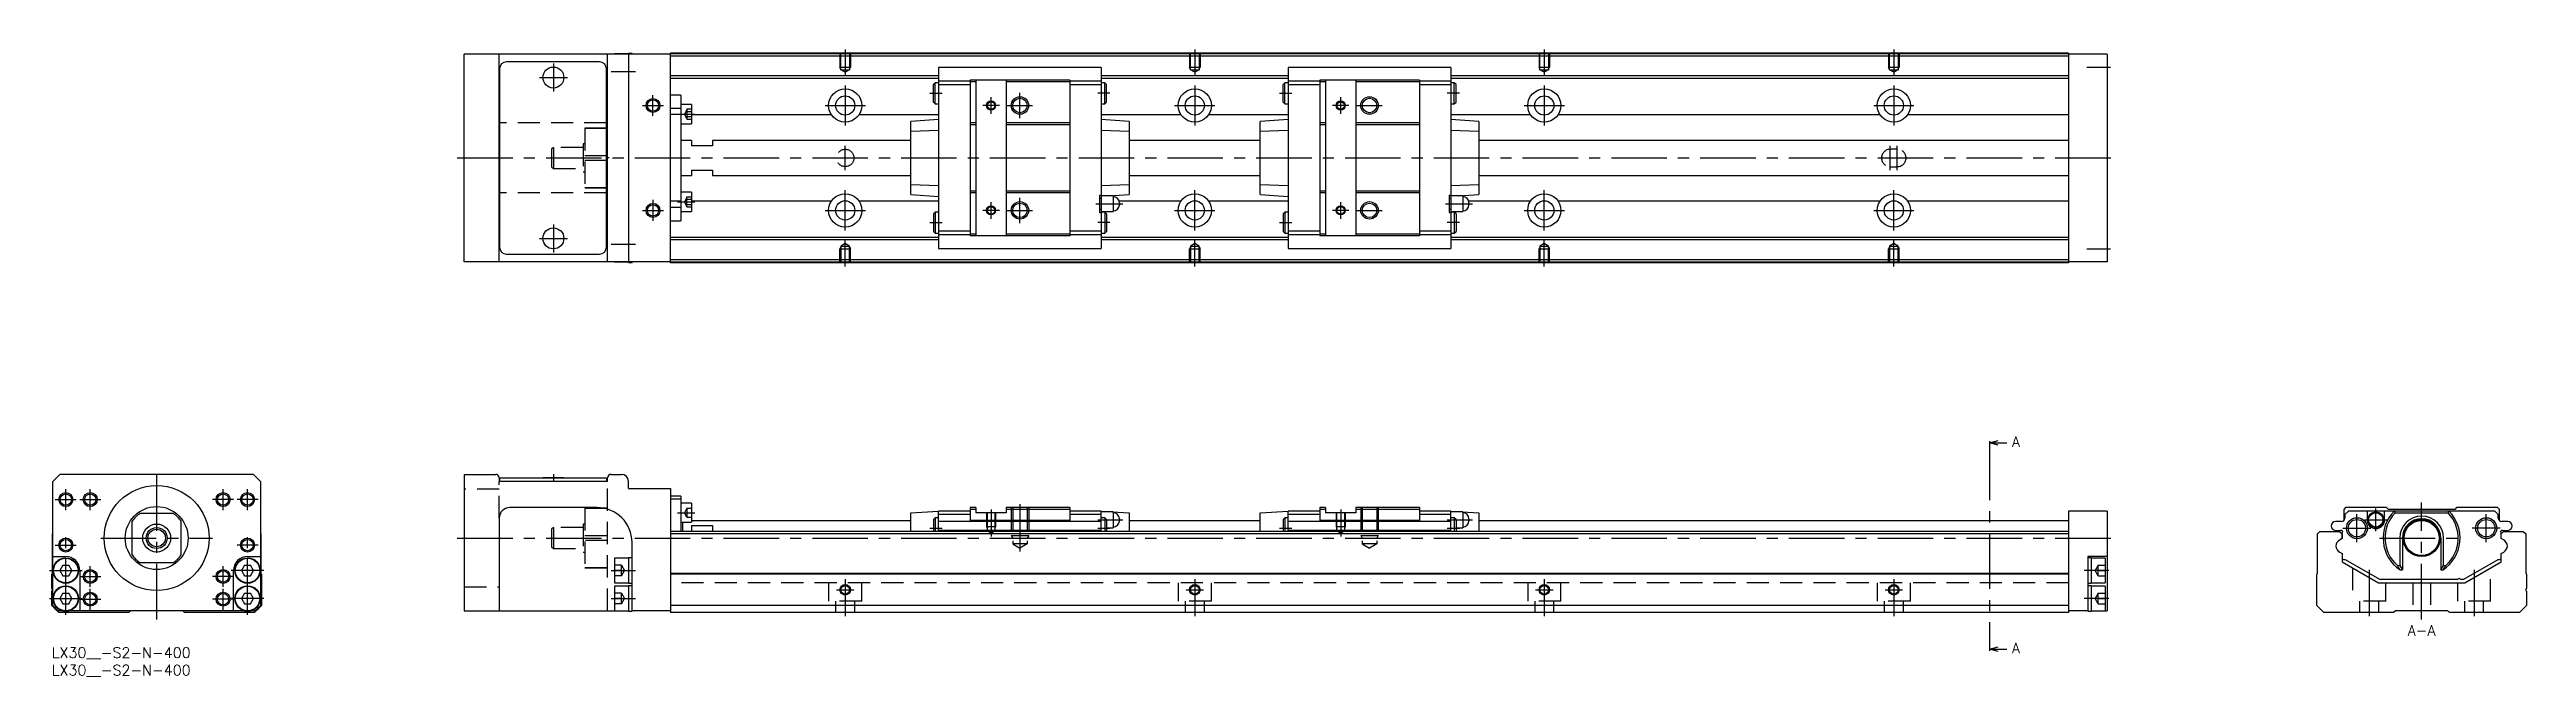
# Model space of a CAD drawing. Extents: x -1 to 708, y -8 to 171.
import ezdxf

# ---------------------------------------------------------------- set-up
doc = ezdxf.new("R2010")
doc.units = 0
doc.header["$LTSCALE"] = 0.5
doc.linetypes.add('CENTER', pattern=[50.8, 31.75, -6.35, 6.35, -6.35])
doc.linetypes.add('DASHED', pattern=[19.05, 12.7, -6.35])
for name, color, linetype in [('MSM_CENTER', 1, 'CENTER'), ('MSM_CONTINUOUS', 7, 'CONTINUOUS'), ('MSM_DASHED', 4, 'DASHED'), ('MSM_NARROW', 5, 'CONTINUOUS'), ('MSM_PART_NUMBER', 7, 'CONTINUOUS')]:
    doc.layers.add(name, color=color, linetype=linetype)
doc.styles.get("Standard").update_dxf_attribs({"font": 'txt.shx', "height": 3, "bigfont": 'bigfont.shx'})

msp = doc.modelspace()

# ---------------------------------------------------------------- linework, layer by layer
at = {"layer": 'MSM_CENTER'}
for p, q in [((227, 171), (227, 163.49)), ((327, 171), (327, 163.49)), ((427, 171), (427, 163.49)), ((527, 171), (527, 163.49)), ((139.5, 163), (147.5, 163)), ((143.5, 167), (143.5, 159)), ((160, 164.7), (167, 164.7)), ((582.25, 166), (589, 166)), ((172, 152), (172, 158)), ((227, 160.75), (227, 149.25)), ((251.23, 158.5), (254.73, 158.5)), ((268.73, 152.63), (268.73, 157.36)), ((276.98, 151.37), (276.98, 158.62)), ((302.73, 158.5), (299.23, 158.5)), ((327, 160.75), (327, 149.25)), ((351.25, 158.5), (354.75, 158.5)), ((368.75, 152.63), (368.75, 157.36)), ((402.75, 158.5), (399.25, 158.5)), ((427, 160.75), (427, 149.25)), ((527, 160.75), (527, 149.25)), ((169, 155), (175, 155)), ((179, 152.55), (184, 152.55)), ((221.25, 155), (232.75, 155)), ((271.1, 155), (266.37, 155)), ((273.36, 155), (280.61, 155)), ((321.25, 155), (332.75, 155)), ((371.11, 155), (366.39, 155)), ((373.38, 155), (380.62, 155)), ((421.25, 155), (432.75, 155)), ((521.25, 155), (532.75, 155)), ((227, 136.5), (227, 143.5)), ((526, 136.5), (526, 143.5)), ((528, 136.5), (528, 143.5)), ((116, 140), (590, 140)), ((172, 128), (172, 122)), ((227, 119.25), (227, 130.75)), ((276.98, 121.37), (276.98, 128.62)), ((327, 119.25), (327, 130.75)), ((427, 119.25), (427, 130.75)), ((527, 119.25), (527, 130.75)), ((143.5, 121), (143.5, 113)), ((169, 125), (175, 125)), ((179, 127.44), (184, 127.44)), ((221.25, 125), (232.75, 125)), ((251.23, 121.5), (254.73, 121.5)), ((271.1, 125), (266.37, 125)), ((268.73, 122.63), (268.73, 127.36)), ((273.36, 125), (280.61, 125)), ((298.73, 126.9), (306.43, 126.9)), ((302.73, 121.5), (299.23, 121.5)), ((321.25, 125), (332.75, 125)), ((351.25, 121.5), (354.75, 121.5)), ((371.11, 125), (366.39, 125)), ((368.75, 122.63), (368.75, 127.36)), ((373.38, 125), (380.62, 125)), ((398.75, 126.9), (406.45, 126.9)), ((402.75, 121.5), (399.25, 121.5)), ((421.25, 125), (432.75, 125)), ((521.25, 125), (532.75, 125)), ((139.5, 117), (147.5, 117)), ((160, 115.3), (167, 115.3)), ((227, 109), (227, 116.51)), ((327, 109), (327, 116.51)), ((427, 109), (427, 116.51)), ((527, 109), (527, 116.51)), ((582.25, 114), (589, 114)), ((554.38, 58), (554.38, 0)), ((30, 8), (30, 51.5)), ((4, 39.3), (4, 45.3)), ((11, 39.3), (11, 45.3)), ((49, 39.3), (49, 45.3)), ((56, 39.3), (56, 45.3)), ((143.5, 49.6), (143.5, 47.49)), ((1, 42.3), (7, 42.3)), ((8, 42.3), (14, 42.3)), ((52, 42.3), (46, 42.3)), ((59, 42.3), (53, 42.3)), ((179, 38.55), (184, 38.55)), ((268.73, 39.5), (268.73, 31.69)), ((276.98, 41), (276.98, 27.41)), ((299.23, 36.5), (306.43, 36.5)), ((368.75, 39.5), (368.75, 31.69)), ((399.25, 36.5), (406.45, 36.5)), ((659.5, 30.1), (659.5, 38.1)), ((661.65, 36.5), (668.15, 36.5)), ((664.9, 33.25), (664.9, 39.75)), ((678, 8), (678, 41.5)), ((696.5, 30.1), (696.5, 38.1)), ((1, 29.3), (7, 29.3)), ((4, 9.35), (4, 32.3)), ((14, 31.3), (46, 31.3)), ((59, 29.3), (53, 29.3)), ((56, 9.35), (56, 32.3)), ((116, 31.3), (590, 31.3)), ((251.23, 34.1), (254.73, 34.1)), ((299.23, 34.1), (302.73, 34.1)), ((351.25, 34.1), (354.75, 34.1)), ((399.25, 34.1), (402.75, 34.1)), ((655.5, 34.1), (663.5, 34.1)), ((666, 31.3), (690, 31.3)), ((700.5, 34.1), (692.5, 34.1)), ((-0.65, 22), (8.65, 22)), ((11, 17.3), (11, 23.3)), ((49, 17.3), (49, 23.3)), ((60.65, 22), (51.35, 22)), ((160, 22), (167, 22)), ((588.5, 22), (581.5, 22)), ((663, 22.18), (663, 9)), ((693, 22.18), (693, 9)), ((8, 20.3), (14, 20.3)), ((11, 10.8), (11, 16.8)), ((52, 20.3), (46, 20.3)), ((49, 10.8), (49, 16.8)), ((224.5, 16.5), (229.5, 16.5)), ((227, 19.5), (227, 9)), ((324.5, 16.5), (329.5, 16.5)), ((327, 19.5), (327, 9)), ((424.5, 16.5), (429.5, 16.5)), ((427, 19.5), (427, 9)), ((524.5, 16.5), (529.5, 16.5)), ((527, 19.5), (527, 9)), ((-0.65, 14), (8.65, 14)), ((8, 13.8), (14, 13.8)), ((52, 13.8), (46, 13.8)), ((60.65, 14), (51.35, 14)), ((160, 14), (167, 14)), ((588.5, 14), (581.5, 14))]:
    msp.add_line(p, q, dxfattribs=at)
at = {"layer": 'MSM_CONTINUOUS'}
for p, q in [((118, 110.3), (118, 169.7)), ((177, 169.7), (118, 169.7)), ((128, 110.3), (128, 169.7)), ((128.1, 165.5), (128.1, 114.5)), ((156.7, 167.5), (130.1, 167.5)), ((158.7, 114.5), (158.7, 165.5)), ((159, 110.3), (159, 169.7)), ((161, 169.75), (161, 169.7)), ((165, 169.75), (161, 169.75)), ((166, 169.9), (165, 169.9)), ((165, 169.9), (165, 110.1)), ((166, 169.9), (166, 169.7)), ((577, 170), (177, 170)), ((177, 110), (177, 170)), ((577, 169.8), (177, 169.8)), ((577, 169.1), (177, 169.1)), ((253.73, 163.45), (177, 163.45)), ((300.23, 165.9), (253.73, 165.9)), ((253.73, 165.9), (253.73, 114.1)), ((300.23, 165.9), (300.23, 114.1)), ((353.73, 163.45), (300.23, 163.45)), ((400.25, 165.9), (353.75, 165.9)), ((353.75, 165.9), (353.75, 114.1)), ((577, 163.45), (400.23, 163.45)), ((400.25, 165.9), (400.25, 114.1)), ((577, 170), (577, 110)), ((588, 169.7), (577, 169.7)), ((588, 169.7), (588, 110.3)), ((128, 158.2), (128.1, 158.2)), ((158.7, 158.2), (159, 158.2)), ((253.73, 162.75), (177, 162.75)), ((180, 158), (177, 158)), ((180, 158), (180, 122)), ((252.73, 161.5), (252.23, 161)), ((252.23, 156), (252.23, 161)), ((252.23, 156), (252.73, 155.5)), ((252.73, 155.5), (252.73, 161.5)), ((253.73, 161.5), (252.73, 161.5)), ((262.73, 161.95), (253.73, 161.95)), ((262.73, 160.95), (253.73, 160.95)), ((262.73, 162.25), (262.73, 117.75)), ((291.23, 162.25), (262.73, 162.25)), ((264.38, 161.75), (262.73, 161.75)), ((264.38, 162.25), (264.38, 117.75)), ((273.08, 162.25), (273.08, 117.75)), ((291.23, 161.75), (273.08, 161.75)), ((291.23, 162.25), (291.23, 117.75)), ((300.23, 161.95), (291.23, 161.95)), ((300.23, 160.95), (291.23, 160.95)), ((353.73, 162.75), (300.23, 162.75)), ((301.23, 161.5), (300.23, 161.5)), ((301.73, 161), (301.23, 161.5)), ((301.23, 155.5), (301.23, 161.5)), ((301.23, 155.5), (301.73, 156)), ((301.73, 156), (301.73, 161)), ((352.75, 161.5), (352.25, 161)), ((352.25, 156), (352.25, 161)), ((352.25, 156), (352.75, 155.5)), ((352.75, 155.5), (352.75, 161.5)), ((353.75, 161.5), (352.75, 161.5)), ((362.75, 161.95), (353.75, 161.95)), ((362.75, 160.95), (353.75, 160.95)), ((362.75, 162.25), (362.75, 117.75)), ((391.25, 162.25), (362.75, 162.25)), ((364.4, 161.75), (362.75, 161.75)), ((364.4, 162.25), (364.4, 117.75)), ((373.1, 162.25), (373.1, 117.75)), ((391.25, 161.75), (373.1, 161.75)), ((391.25, 162.25), (391.25, 117.75)), ((400.25, 161.95), (391.25, 161.95)), ((400.25, 160.95), (391.25, 160.95)), ((577, 162.75), (400.23, 162.75)), ((401.25, 161.5), (400.25, 161.5)), ((401.75, 161), (401.25, 161.5)), ((401.25, 155.5), (401.25, 161.5)), ((401.25, 155.5), (401.75, 156)), ((401.75, 156), (401.75, 161)), ((128.1, 150), (128, 150)), ((159, 150), (158.7, 150)), ((180, 154.13), (177, 154.13)), ((180, 152.38), (177, 152.38)), ((183, 155.3), (180, 155.3)), ((180, 149.8), (183, 149.8)), ((183, 155.3), (183, 149.8)), ((223.05, 152.36), (183, 152.36)), ((253.73, 152.36), (230.95, 152.36)), ((253.73, 151), (245.73, 150.47)), ((245.73, 129.53), (245.73, 150.47)), ((252.73, 155.5), (253.73, 155.5)), ((264.38, 150), (262.73, 150)), ((264.38, 149.5), (262.73, 149.5)), ((291.23, 150), (273.08, 150)), ((291.23, 149.5), (273.08, 149.5)), ((300.23, 155.5), (301.23, 155.5)), ((323.05, 152.36), (300.23, 152.36)), ((308.23, 150.47), (300.23, 151)), ((308.23, 150.47), (308.23, 129.53)), ((353.73, 152.36), (330.95, 152.36)), ((353.75, 151), (345.75, 150.47)), ((345.75, 129.53), (345.75, 150.47)), ((352.75, 155.5), (353.75, 155.5)), ((364.4, 150), (362.75, 150)), ((364.4, 149.5), (362.75, 149.5)), ((391.25, 150), (373.1, 150)), ((391.25, 149.5), (373.1, 149.5)), ((423.05, 152.36), (400.23, 152.36)), ((400.25, 155.5), (401.25, 155.5)), ((408.25, 150.47), (400.25, 151)), ((408.25, 150.47), (408.25, 129.53)), ((523.05, 152.36), (430.95, 152.36)), ((577, 152.36), (530.95, 152.36)), ((159, 148.5), (158.7, 148.5)), ((159, 148.47), (158.7, 148.47)), ((183, 145), (180, 145)), ((183, 145), (183, 143.5)), ((189, 143.5), (183, 143.5)), ((189, 145), (189, 143.5)), ((245.75, 145), (189, 145)), ((253.73, 147.86), (245.73, 147.6)), ((308.23, 147.6), (300.23, 147.86)), ((345.75, 145), (308.25, 145)), ((353.75, 147.86), (345.75, 147.6)), ((408.25, 147.6), (400.25, 147.86)), ((577, 145), (408.25, 145)), ((158.7, 140.72), (159, 140.72)), ((159, 139.28), (158.7, 139.28)), ((180, 135), (183, 135)), ((183, 136.5), (189, 136.5)), ((183, 136.5), (183, 135)), ((189, 136.5), (189, 135)), ((189, 135), (245.75, 135)), ((308.25, 135), (345.75, 135)), ((408.25, 135), (577, 135)), ((128.1, 130), (128, 130)), ((159, 131.53), (158.7, 131.53)), ((159, 131.5), (158.7, 131.5)), ((159, 130), (158.7, 130)), ((180, 127.62), (177, 127.62)), ((183, 130.19), (180, 130.19)), ((183, 130.19), (183, 124.69)), ((223.05, 127.64), (183, 127.64)), ((253.73, 127.64), (230.95, 127.64)), ((245.73, 132.4), (253.73, 132.14)), ((245.73, 129.53), (253.73, 129)), ((264.38, 130.5), (262.73, 130.5)), ((264.38, 130), (262.73, 130)), ((291.23, 130.5), (273.08, 130.5)), ((291.23, 130), (273.08, 130)), ((299.73, 129.4), (299.73, 124.4)), ((299.73, 129.4), (300.23, 129.4)), ((300.23, 128.4), (299.73, 128.4)), ((300.23, 132.14), (308.23, 132.4)), ((303.68, 129.15), (300.23, 129.15)), ((302.49, 129.15), (308.23, 129.53)), ((303.68, 129.15), (303.68, 124.65)), ((323.05, 127.64), (305.38, 127.64)), ((353.73, 127.64), (330.95, 127.64)), ((345.75, 132.4), (353.75, 132.14)), ((345.75, 129.53), (353.75, 129)), ((364.4, 130.5), (362.75, 130.5)), ((364.4, 130), (362.75, 130)), ((391.25, 130.5), (373.1, 130.5)), ((391.25, 130), (373.1, 130)), ((399.75, 129.4), (399.75, 124.4)), ((399.75, 129.4), (400.25, 129.4)), ((400.25, 128.4), (399.75, 128.4)), ((400.25, 132.14), (408.25, 132.4)), ((403.7, 129.15), (400.25, 129.15)), ((402.51, 129.15), (408.25, 129.53)), ((403.7, 129.15), (403.7, 124.65)), ((423.05, 127.64), (405.38, 127.64)), ((523.05, 127.64), (430.95, 127.64)), ((577, 127.64), (530.95, 127.64)), ((128.1, 121.8), (128, 121.8)), ((159, 121.8), (158.7, 121.8)), ((180, 125.87), (177, 125.87)), ((177, 122), (180, 122)), ((180, 124.69), (183, 124.69)), ((252.73, 124.5), (252.23, 124)), ((252.23, 124), (252.23, 119)), ((253.73, 124.5), (252.73, 124.5)), ((252.73, 124.5), (252.73, 118.5)), ((299.73, 125.4), (300.23, 125.4)), ((299.73, 124.4), (300.23, 124.4)), ((300.23, 124.65), (303.68, 124.65)), ((301.23, 124.5), (300.23, 124.5)), ((301.23, 124.5), (301.23, 118.5)), ((301.73, 124), (301.23, 124.5)), ((301.73, 124), (301.73, 119)), ((305.43, 127.2), (305.43, 126.6)), ((352.75, 124.5), (352.25, 124)), ((352.25, 124), (352.25, 119)), ((353.75, 124.5), (352.75, 124.5)), ((352.75, 124.5), (352.75, 118.5)), ((399.75, 125.4), (400.25, 125.4)), ((399.75, 124.4), (400.25, 124.4)), ((400.25, 124.65), (403.7, 124.65)), ((401.25, 124.5), (400.25, 124.5)), ((401.25, 124.5), (401.25, 118.5)), ((401.75, 124), (401.25, 124.5)), ((401.75, 124), (401.75, 119)), ((405.45, 127.2), (405.45, 126.6)), ((253.73, 117.25), (177, 117.25)), ((253.73, 116.55), (177, 116.55)), ((252.23, 119), (252.73, 118.5)), ((252.73, 118.5), (253.73, 118.5)), ((262.73, 119.05), (253.73, 119.05)), ((262.73, 118.05), (253.73, 118.05)), ((253.73, 114.1), (300.23, 114.1)), ((264.38, 118.25), (262.73, 118.25)), ((291.23, 117.75), (262.73, 117.75)), ((291.23, 118.25), (273.08, 118.25)), ((300.23, 119.05), (291.23, 119.05)), ((300.23, 118.05), (291.23, 118.05)), ((300.23, 118.5), (301.23, 118.5)), ((353.73, 117.25), (300.23, 117.25)), ((353.73, 116.55), (300.23, 116.55)), ((301.23, 118.5), (301.73, 119)), ((352.25, 119), (352.75, 118.5)), ((352.75, 118.5), (353.75, 118.5)), ((362.75, 119.05), (353.75, 119.05)), ((362.75, 118.05), (353.75, 118.05)), ((353.75, 114.1), (400.25, 114.1)), ((364.4, 118.25), (362.75, 118.25)), ((391.25, 117.75), (362.75, 117.75)), ((391.25, 118.25), (373.1, 118.25)), ((400.25, 119.05), (391.25, 119.05)), ((400.25, 118.05), (391.25, 118.05)), ((577, 117.25), (400.23, 117.25)), ((577, 116.55), (400.23, 116.55)), ((400.25, 118.5), (401.25, 118.5)), ((401.25, 118.5), (401.75, 119)), ((177, 110.3), (118, 110.3)), ((130.1, 112.5), (156.7, 112.5)), ((161, 110.3), (161, 110.25)), ((161, 110.25), (165, 110.25)), ((165, 110.1), (166, 110.1)), ((166, 110.3), (166, 110.1)), ((577, 110.9), (177, 110.9)), ((577, 110.2), (177, 110.2)), ((577, 110), (177, 110)), ((588, 110.3), (577, 110.3)), ((554.38, 58.5), (556.88, 59.17)), ((554.38, 59), (554.38, 58)), ((556.88, 57.83), (554.38, 58.5)), ((554.38, 58.5), (559.38, 58.5)), ((2.3, 49.5), (0.3, 47.5)), ((0.3, 12), (0.3, 47.5)), ((57.7, 49.5), (2.3, 49.5)), ((59.7, 47.5), (57.7, 49.5)), ((59.7, 47.5), (59.7, 12)), ((118, 49.5), (118, 10.5)), ((118, 49.5), (127, 49.5)), ((128, 48.5), (128, 47.5)), ((159, 47.5), (128, 47.5)), ((128.1, 48.5), (128.1, 47.5)), ((128.1, 48.5), (158.7, 48.5)), ((140.5, 48.6), (146.5, 48.6)), ((140.5, 48.6), (140.5, 48.5)), ((146.5, 48.5), (146.5, 48.6)), ((158.7, 48.5), (158.7, 47.5)), ((159, 47.5), (159, 48.5)), ((160, 49.5), (163, 49.5)), ((165, 45.5), (165, 47.5)), ((165, 45.5), (177, 45.5)), ((177, 45.5), (177, 10)), ((180, 43.3), (177, 43.3)), ((180, 43.3), (180, 33.2)), ((23, 26.48), (23, 36.12)), ((34.82, 38.3), (25.18, 38.3)), ((37, 26.48), (37, 36.12)), ((128, 37), (128, 10.5)), ((156, 40), (131, 40)), ((180, 42.45), (177, 42.45)), ((183, 41.3), (180, 41.3)), ((180, 35.8), (183, 35.8)), ((180.5, 33.2), (180.5, 35.8)), ((183, 41.3), (183, 35.8)), ((183, 36.3), (245.75, 36.3)), ((245.73, 38.5), (253.73, 39)), ((245.73, 33.2), (245.73, 38.5)), ((252.73, 37.1), (252.23, 36.6)), ((252.23, 36.6), (252.23, 33.2)), ((253.73, 37.1), (252.73, 37.1)), ((252.73, 37.1), (252.73, 33.2)), ((262.73, 39), (253.73, 39)), ((253.73, 33.2), (253.73, 39)), ((262.73, 38), (253.73, 38)), ((300.23, 36), (253.73, 36)), ((262.73, 40), (262.73, 36.29)), ((264.38, 40), (262.73, 40)), ((264.38, 39.5), (262.73, 39.5)), ((291.23, 36.29), (262.73, 36.29)), ((264.38, 40), (264.38, 38.5)), ((273.08, 38.5), (264.38, 38.5)), ((273.08, 40), (273.08, 38.5)), ((291.23, 40), (273.08, 40)), ((291.23, 39.5), (273.08, 39.5)), ((291.23, 40), (291.23, 36.29)), ((300.23, 39), (291.23, 39)), ((300.23, 38), (291.23, 38)), ((300.23, 39), (308.23, 38.5)), ((300.23, 33.2), (300.23, 39)), ((303.68, 38.75), (300.23, 38.75)), ((301.23, 37.1), (300.23, 37.1)), ((301.73, 36.6), (301.23, 37.1)), ((301.23, 37.1), (301.23, 33.2)), ((301.73, 36.6), (301.73, 33.2)), ((303.68, 38.75), (303.68, 34.25)), ((305.43, 36.8), (305.43, 36.2)), ((308.23, 38.5), (308.23, 33.2)), ((308.25, 36.3), (345.75, 36.3)), ((345.75, 38.5), (353.75, 39)), ((345.75, 33.2), (345.75, 38.5)), ((352.75, 37.1), (352.25, 36.6)), ((352.25, 36.6), (352.25, 33.2)), ((353.75, 37.1), (352.75, 37.1)), ((352.75, 37.1), (352.75, 33.2)), ((362.75, 39), (353.75, 39)), ((353.75, 33.2), (353.75, 39)), ((362.75, 38), (353.75, 38)), ((400.25, 36), (353.75, 36)), ((362.75, 40), (362.75, 36.29)), ((364.4, 40), (362.75, 40)), ((364.4, 39.5), (362.75, 39.5)), ((391.25, 36.29), (362.75, 36.29)), ((364.4, 40), (364.4, 38.5)), ((373.1, 38.5), (364.4, 38.5)), ((373.1, 40), (373.1, 38.5)), ((391.25, 40), (373.1, 40)), ((391.25, 39.5), (373.1, 39.5)), ((391.25, 40), (391.25, 36.29)), ((400.25, 39), (391.25, 39)), ((400.25, 38), (391.25, 38)), ((400.25, 39), (408.25, 38.5)), ((400.25, 33.2), (400.25, 39)), ((403.7, 38.75), (400.25, 38.75)), ((401.25, 37.1), (400.25, 37.1)), ((401.75, 36.6), (401.25, 37.1)), ((401.25, 37.1), (401.25, 33.2)), ((401.75, 36.6), (401.75, 33.2)), ((403.7, 38.75), (403.7, 34.25)), ((405.45, 36.8), (405.45, 36.2)), ((408.25, 38.5), (408.25, 33.2)), ((408.25, 36.3), (577, 36.3)), ((577, 39), (577, 10)), ((588, 39), (577, 39)), ((588, 39), (588, 10.5)), ((655.05, 36), (653.35, 36)), ((656.25, 40), (655.75, 39.5)), ((655.75, 39.5), (655.75, 36.29)), ((657.05, 39), (656.05, 38)), ((656.05, 38), (656.05, 37)), ((668, 40), (656.25, 40)), ((698.95, 39), (657.05, 39)), ((662.4, 39), (662.4, 36.5)), ((667.4, 36.5), (667.4, 39)), ((668.5, 39.5), (668, 40)), ((687.5, 39.5), (668.5, 39.5)), ((670.14, 39), (670.4, 38.5)), ((670.4, 38.5), (685.6, 38.5)), ((685.6, 38.5), (685.86, 39)), ((688, 40), (687.5, 39.5)), ((699.75, 40), (688, 40)), ((699.95, 38), (698.95, 39)), ((700.25, 39.5), (699.75, 40)), ((699.95, 37), (699.95, 38)), ((700.25, 36.29), (700.25, 39.5)), ((702.65, 36), (700.95, 36)), ((0.2, 32.5), (0.3, 32.6)), ((0.2, 21.2), (0.2, 32.5)), ((59.7, 32.6), (59.8, 32.5)), ((59.8, 32.5), (59.8, 21.2)), ((166, 10.35), (166, 30)), ((577, 33.2), (177, 33.2)), ((577, 32.5), (177, 32.5)), ((183, 34.87), (189, 34.87)), ((183, 34.87), (183, 33.2)), ((189, 34.87), (189, 33.2)), ((300.23, 33.5), (253.73, 33.5)), ((301.73, 34.25), (303.68, 34.25)), ((400.25, 33.5), (353.75, 33.5)), ((401.75, 34.25), (403.7, 34.25)), ((648.2, 32.5), (648.9, 33.2)), ((648.2, 21.2), (648.2, 32.5)), ((648.9, 33.2), (654.55, 33.2)), ((653.35, 33.5), (654.75, 33.5)), ((655.25, 31.15), (654.5, 30.72)), ((654.55, 33.2), (655.25, 32.5)), ((655.2, 32.55), (655.2, 32.7)), ((655.2, 32.7), (655.2, 32.55)), ((655.25, 32.5), (655.2, 32.55)), ((655.25, 31.15), (655.25, 32.5)), ((655.25, 32.5), (655.25, 31.15)), ((671.74, 31.3), (671.74, 23.45)), ((672.5, 31.3), (672.5, 22.2)), ((683.5, 31.3), (683.5, 22.2)), ((684.26, 23.45), (684.26, 31.3)), ((700.75, 32.5), (701.45, 33.2)), ((700.75, 32.5), (700.8, 32.55)), ((700.75, 31.15), (700.75, 32.5)), ((700.75, 31.15), (700.75, 32.5)), ((701.4, 30.78), (700.75, 31.15)), ((701.4, 30.78), (700.75, 31.15)), ((700.8, 32.7), (700.8, 32.55)), ((700.8, 32.55), (700.8, 32.7)), ((701.25, 33.5), (702.65, 33.5)), ((701.45, 33.2), (707.1, 33.2)), ((707.1, 33.2), (707.8, 32.5)), ((707.8, 32.5), (707.8, 21.2)), ((0.3, 26), (4, 26)), ((3.13, 23.5), (2.27, 22)), ((2.27, 22), (3.13, 20.5)), ((3.13, 23.5), (4.87, 23.5)), ((5.73, 22), (4.87, 23.5)), ((4.87, 20.5), (5.73, 22)), ((8, 22), (8, 10.5)), ((25.18, 24.3), (34.82, 24.3)), ((52, 10.5), (52, 22)), ((55.13, 23.5), (54.27, 22)), ((54.27, 22), (55.13, 20.5)), ((55.13, 23.5), (56.87, 23.5)), ((56, 26), (59.7, 26)), ((57.73, 22), (56.87, 23.5)), ((56.87, 20.5), (57.73, 22)), ((165, 25.5), (161, 25.5)), ((161, 25.5), (161, 18.5)), ((166, 25.65), (165, 25.65)), ((165, 25.65), (165, 18.35)), ((588, 26), (582.5, 26)), ((582.5, 26), (582.5, 10.35)), ((583.5, 25.65), (582.5, 25.65)), ((583.5, 25.65), (583.5, 18.35)), ((587.5, 25.5), (583.5, 25.5)), ((587.5, 25.5), (587.5, 18.5)), ((654.6, 27.22), (655.25, 26.85)), ((655.25, 26.85), (655.25, 24.5)), ((655.25, 24.5), (665.64, 18.5)), ((655.7, 25.16), (656.1, 25.16)), ((656.1, 25.16), (665.91, 19.5)), ((671.07, 23.45), (671.74, 23.45)), ((671.74, 23.45), (672.5, 22.2)), ((671.82, 22.2), (672.5, 22.2)), ((683.5, 22.2), (684.26, 23.45)), ((683.5, 22.2), (684.18, 22.2)), ((684.26, 23.45), (684.93, 23.45)), ((690.09, 19.5), (699.9, 25.16)), ((690.36, 18.5), (700.75, 24.5)), ((699.9, 25.16), (700.3, 25.16)), ((700.75, 26.85), (701.5, 27.28)), ((700.75, 26.85), (701.5, 27.28)), ((700.75, 25.45), (700.75, 26.85)), ((700.75, 24.5), (700.75, 26.85)), ((0, 21), (0.2, 21.2)), ((0, 16.9), (0, 21)), ((0, 12), (0, 16.1)), ((3.13, 15.5), (2.27, 14)), ((3.13, 20.5), (4.87, 20.5)), ((3.13, 15.5), (4.87, 15.5)), ((5.73, 14), (4.87, 15.5)), ((55.13, 15.5), (54.27, 14)), ((55.13, 20.5), (56.87, 20.5)), ((55.13, 15.5), (56.87, 15.5)), ((57.73, 14), (56.87, 15.5)), ((59.8, 21.2), (60, 21)), ((60, 21), (60, 12)), ((161, 18.5), (165, 18.5)), ((165, 17.5), (161, 17.5)), ((161, 17.5), (161, 10.5)), ((165, 18.35), (166, 18.35)), ((166, 17.65), (165, 17.65)), ((165, 17.65), (165, 10.35)), ((577, 21.2), (177, 21.2)), ((577, 21), (177, 21)), ((582.5, 18.35), (583.5, 18.35)), ((583.5, 17.65), (582.5, 17.65)), ((583.5, 18.5), (587.5, 18.5)), ((583.5, 17.65), (583.5, 10.35)), ((587.5, 17.5), (583.5, 17.5)), ((587.5, 17.5), (587.5, 10.5)), ((648, 21), (648.2, 21.2)), ((648, 12), (648, 21)), ((665.64, 18.5), (690.36, 18.5)), ((665.91, 19.5), (688.35, 19.5)), ((689.15, 19.5), (690.09, 19.5)), ((707.8, 21.2), (708, 21)), ((708, 21), (708, 16.9)), ((708, 16.1), (708, 12)), ((2, 10), (0, 12)), ((1.8, 10.5), (0.3, 12)), ((2.96, 10.5), (1.8, 10.5)), ((22, 10), (2, 10)), ((2.27, 14), (3.13, 12.5)), ((3.13, 12.5), (4.87, 12.5)), ((4.87, 12.5), (5.73, 14)), ((54.96, 10.5), (5.04, 10.5)), ((22.5, 10.5), (22, 10)), ((38, 10), (37.5, 10.5)), ((58, 10), (38, 10)), ((54.27, 14), (55.13, 12.5)), ((55.13, 12.5), (56.87, 12.5)), ((56.87, 12.5), (57.73, 14)), ((58.2, 10.5), (57.04, 10.5)), ((60, 12), (58, 10)), ((59.7, 12), (58.2, 10.5)), ((118, 10.5), (165, 10.5)), ((165, 10.35), (166, 10.35)), ((177, 10.5), (166, 10.5)), ((577, 12), (177, 12)), ((577, 10), (177, 10)), ((582.5, 10.5), (577, 10.5)), ((582.5, 10.35), (583.5, 10.35)), ((583.5, 10.5), (588, 10.5)), ((650, 10), (648, 12)), ((670, 10), (650, 10)), ((670.5, 10.5), (670, 10)), ((685.5, 10.5), (670.5, 10.5)), ((686, 10), (685.5, 10.5)), ((706, 10), (686, 10)), ((708, 12), (706, 10)), ((554.38, -0.5), (556.88, 0.17)), ((554.38, 0), (554.38, -1)), ((556.88, -1.17), (554.38, -0.5)), ((554.38, -0.5), (559.38, -0.5))]:
    msp.add_line(p, q, dxfattribs=at)
for centre, radius in [((143.5, 163), 3), ((172, 155), 1.62), ((227, 155), 4.75), ((227, 155), 2.75), ((268.73, 155), 1.06), ((268.73, 155), 1.06), ((276.98, 155), 2.07), ((276.98, 155), 2.07), ((327, 155), 4.75), ((327, 155), 2.75), ((368.75, 155), 1.06), ((368.75, 155), 1.06), ((377, 155), 2.07), ((377, 155), 2.07), ((427, 155), 4.75), ((427, 155), 2.75), ((527, 155), 4.75), ((527, 155), 2.75), ((227, 125), 4.75), ((227, 125), 2.75), ((327, 125), 4.75), ((327, 125), 2.75), ((427, 125), 4.75), ((427, 125), 2.75), ((527, 125), 4.75), ((527, 125), 2.75), ((172, 125), 1.62), ((268.73, 125), 1.06), ((268.73, 125), 1.06), ((276.98, 125), 2.07), ((276.98, 125), 2.07), ((368.75, 125), 1.06), ((368.75, 125), 1.06), ((377, 125), 2.07), ((377, 125), 2.07), ((143.5, 117), 3), ((4, 42.3), 1.62), ((11, 42.3), 1.62), ((30, 31.3), 15), ((49, 42.3), 1.62), ((56, 42.3), 1.62), ((30, 31.3), 9), ((659.5, 34.1), 3), ((659.5, 34.1), 2.5), ((664.9, 36.5), 2.25), ((664.9, 36.5), 2.05), ((678, 31.3), 5.3), ((678, 31.3), 5), ((696.5, 34.1), 3), ((696.5, 34.1), 2.5), ((4, 29.3), 1.62), ((30, 31.3), 4), ((30, 31.3), 3), ((30, 31.3), 2.5), ((56, 29.3), 1.62), ((4, 22), 3.65), ((4, 22), 3.5), ((11, 20.3), 1.62), ((49, 20.3), 1.62), ((56, 22), 3.65), ((56, 22), 3.5), ((4, 14), 3.65), ((4, 14), 3.5), ((11, 13.8), 1.62), ((49, 13.8), 1.62), ((56, 14), 3.65), ((56, 14), 3.5), ((227, 16.5), 1.23), ((327, 16.5), 1.23), ((427, 16.5), 1.23), ((527, 16.5), 1.23)]:
    msp.add_circle(centre, radius, dxfattribs=at)
for centre, radius, start, end in [((130.1, 165.5), 2, 90, 180), ((156.7, 165.5), 2, 0, 90), ((303.68, 127.2), 1.75, 0, 90), ((403.7, 127.2), 1.75, 0, 90), ((303.68, 126.6), 1.75, 270, 0), ((403.7, 126.6), 1.75, 270, 0), ((130.1, 114.5), 2, 180, 270), ((156.7, 114.5), 2, 270, 0), ((127, 48.5), 1, 0, 90), ((160, 48.5), 1, 90, 180), ((163, 47.5), 2, 0, 90), ((30, 31.3), 8.5, 124.56032, 145.43968), ((30, 31.3), 8.5, 34.56032, 55.43968), ((131, 37), 3, 90, 180), ((156, 30), 10, 0, 90), ((303.68, 36.8), 1.75, 0, 90), ((303.68, 36.2), 1.75, 270, 0), ((403.7, 36.8), 1.75, 0, 90), ((403.7, 36.2), 1.75, 270, 0), ((653.35, 34.75), 1.25, 90, 270), ((655.05, 37), 1, 270, 0), ((664.9, 36.5), 2.5, 180, 0), ((678, 31.3), 11, 135.573, 235.81959), ((678, 31.3), 10.47, 136.57129, 228.55525), ((678, 31.3), 6.26, 0, 180), ((678, 31.3), 5.5, 0, 180), ((678, 31.3), 11, 304.18041, 44.427), ((678, 31.3), 10.47, 311.44475, 43.42871), ((700.95, 37), 1, 180, 270), ((702.65, 34.75), 1.25, 270, 90), ((655.65, 28.85), 2.2, 121.45533, 176.01903), ((655.65, 29.15), 2.2, 183.98097, 241.45517), ((654.75, 32.5), 1, 41.23398, 90), ((655.7, 32.7), 0.5, 113.32535, 180), ((701.25, 32.5), 1, 90, 138.76602), ((700.3, 32.7), 0.5, 0, 66.67465), ((700.35, 28.85), 2.2, 3.98097, 61.45517), ((700.35, 29.15), 2.2, 301.45533, 356.01903), ((700.35, 29.15), 2.2, 301.45533, 356.01903), ((4, 22), 4, 0, 90), ((30, 31.3), 8.5, 214.56032, 235.43968), ((30, 31.3), 8.5, 304.56032, 325.43968), ((56, 22), 4, 90, 180), ((655.7, 25.66), 0.5, 205.84193, 270), ((679, 27.35), 8.83, 206.14749, 215.62533), ((677, 27.35), 8.84, 324.37545, 333.85173), ((700.3, 25.66), 0.5, 270, 334.15807), ((-0.3, 16.5), 0.5, 306.8699, 53.1301), ((688.75, 19.2), 0.5, 36.8699, 143.1301), ((708.3, 16.5), 0.5, 126.8699, 233.1301), ((2.3, 12.5), 2, 216.8699, 233.1301), ((57.7, 12.5), 2, 306.8699, 323.1301)]:
    msp.add_arc(centre, radius, start, end, dxfattribs=at)
at = {"layer": 'MSM_DASHED'}
for p, q in [((225.5, 170), (225.5, 166)), ((225.77, 165.53), (225.5, 166)), ((225.5, 166), (228.5, 166)), ((225.77, 165.2), (225.77, 170)), ((225.77, 165.2), (228.23, 165.2)), ((227, 164.49), (225.77, 165.2)), ((228.23, 165.2), (227, 164.49)), ((228.23, 170), (228.23, 165.2)), ((228.23, 165.53), (228.5, 166)), ((228.5, 170), (228.5, 166)), ((325.5, 170), (325.5, 166)), ((325.77, 165.53), (325.5, 166)), ((325.5, 166), (328.5, 166)), ((325.77, 165.2), (325.77, 170)), ((325.77, 165.2), (328.23, 165.2)), ((327, 164.49), (325.77, 165.2)), ((328.23, 165.2), (327, 164.49)), ((328.23, 170), (328.23, 165.2)), ((328.23, 165.53), (328.5, 166)), ((328.5, 170), (328.5, 166)), ((425.5, 170), (425.5, 166)), ((425.77, 165.53), (425.5, 166)), ((425.5, 166), (428.5, 166)), ((425.77, 165.2), (425.77, 170)), ((425.77, 165.2), (428.23, 165.2)), ((427, 164.49), (425.77, 165.2)), ((428.23, 165.2), (427, 164.49)), ((428.23, 170), (428.23, 165.2)), ((428.23, 165.53), (428.5, 166)), ((428.5, 170), (428.5, 166)), ((525.5, 170), (525.5, 166)), ((525.77, 165.53), (525.5, 166)), ((525.5, 166), (528.5, 166)), ((525.77, 165.2), (525.77, 170)), ((525.77, 165.2), (528.23, 165.2)), ((527, 164.49), (525.77, 165.2)), ((528.23, 165.2), (527, 164.49)), ((528.23, 170), (528.23, 165.2)), ((528.23, 165.53), (528.5, 166)), ((528.5, 170), (528.5, 166)), ((158.7, 150), (128.1, 150)), ((181.7, 153.8), (180.98, 152.55)), ((181.7, 151.3), (180.98, 152.55)), ((181.7, 154), (183, 154)), ((181.7, 154), (181.7, 151.11)), ((181.7, 153.28), (183, 153.28)), ((181.7, 151.83), (183, 151.83)), ((181.7, 151.11), (183, 151.11)), ((143.5, 143), (143, 142.5)), ((143, 142.5), (143, 137.5)), ((143.5, 143), (143.5, 137)), ((152, 143), (143.5, 143)), ((152, 144), (152, 136)), ((152.5, 144), (152, 144)), ((152.5, 148.5), (152.5, 131.5)), ((158.7, 148.5), (152.5, 148.5)), ((158.7, 148.47), (152.5, 148.47)), ((528, 142.5), (526, 142.5)), ((143, 137.5), (143.5, 137)), ((143.5, 137), (152, 137)), ((152, 136), (152.5, 136)), ((152.5, 140.72), (158.7, 140.72)), ((158.7, 139.28), (152.5, 139.28)), ((159.5, 140), (159, 140)), ((526, 137.5), (528, 137.5)), ((158.7, 130), (128.1, 130)), ((152.5, 131.53), (158.7, 131.53)), ((152.5, 131.5), (158.7, 131.5)), ((181.7, 128.69), (180.98, 127.44)), ((181.7, 128.89), (183, 128.89)), ((181.7, 126), (181.7, 128.89)), ((181.7, 128.17), (183, 128.17)), ((181.7, 126.19), (180.98, 127.44)), ((181.7, 126.72), (183, 126.72)), ((181.7, 126), (183, 126)), ((225.77, 114.47), (225.5, 114)), ((225.5, 110), (225.5, 114)), ((225.5, 114), (228.5, 114)), ((227, 115.51), (225.77, 114.8)), ((225.77, 114.8), (225.77, 110)), ((225.77, 114.8), (228.23, 114.8)), ((228.23, 114.8), (227, 115.51)), ((228.23, 110), (228.23, 114.8)), ((228.23, 114.47), (228.5, 114)), ((228.5, 110), (228.5, 114)), ((325.77, 114.47), (325.5, 114)), ((325.5, 110), (325.5, 114)), ((325.5, 114), (328.5, 114)), ((327, 115.51), (325.77, 114.8)), ((325.77, 114.8), (325.77, 110)), ((325.77, 114.8), (328.23, 114.8)), ((328.23, 114.8), (327, 115.51)), ((328.23, 110), (328.23, 114.8)), ((328.23, 114.47), (328.5, 114)), ((328.5, 110), (328.5, 114)), ((425.77, 114.47), (425.5, 114)), ((425.5, 110), (425.5, 114)), ((425.5, 114), (428.5, 114)), ((427, 115.51), (425.77, 114.8)), ((425.77, 114.8), (425.77, 110)), ((425.77, 114.8), (428.23, 114.8)), ((428.23, 114.8), (427, 115.51)), ((428.23, 110), (428.23, 114.8)), ((428.23, 114.47), (428.5, 114)), ((428.5, 110), (428.5, 114)), ((525.77, 114.47), (525.5, 114)), ((525.5, 110), (525.5, 114)), ((525.5, 114), (528.5, 114)), ((527, 115.51), (525.77, 114.8)), ((525.77, 114.8), (525.77, 110)), ((525.77, 114.8), (528.23, 114.8)), ((528.23, 114.8), (527, 115.51)), ((528.23, 110), (528.23, 114.8)), ((528.23, 114.47), (528.5, 114)), ((528.5, 110), (528.5, 114)), ((128, 45.3), (118, 45.3)), ((128, 37), (128, 47.5)), ((159, 10.5), (159, 47.5)), ((152.5, 39.8), (152.5, 22.8)), ((159, 39.8), (152.5, 39.8)), ((159, 39.77), (152.5, 39.77)), ((181.7, 39.8), (180.98, 38.55)), ((181.7, 37.3), (180.98, 38.55)), ((181.7, 39.8), (183, 39.8)), ((181.7, 39.8), (181.7, 37.3)), ((181.7, 38.55), (183, 38.55)), ((181.7, 37.3), (183, 37.3)), ((267.43, 38.5), (267.43, 34.5)), ((267.68, 33.3), (267.68, 38.5)), ((269.79, 38.5), (269.79, 33.3)), ((270.03, 38.5), (270.03, 34.5)), ((274.48, 40), (274.48, 32)), ((274.92, 40), (274.92, 29.6)), ((279.05, 40), (279.05, 29.6)), ((279.48, 40), (279.48, 32)), ((367.45, 38.5), (367.45, 34.5)), ((367.69, 33.3), (367.69, 38.5)), ((369.81, 38.5), (369.81, 33.3)), ((370.05, 38.5), (370.05, 34.5)), ((374.5, 40), (374.5, 32)), ((374.93, 40), (374.93, 29.6)), ((379.07, 40), (379.07, 29.6)), ((379.5, 40), (379.5, 32)), ((143.5, 34.3), (143, 33.8)), ((143, 33.8), (143, 28.8)), ((143, 28.8), (143.5, 28.3)), ((143.5, 34.3), (143.5, 28.3)), ((152, 34.3), (143.5, 34.3)), ((152, 35.3), (152, 27.3)), ((152.5, 35.3), (152, 35.3)), ((152.5, 32.02), (159, 32.02)), ((159, 30.58), (152.5, 30.58)), ((270.03, 34.5), (267.43, 34.5)), ((267.43, 34.5), (267.68, 34.08)), ((268.73, 32.69), (267.68, 33.3)), ((267.68, 33.3), (269.79, 33.3)), ((269.79, 33.3), (268.73, 32.69)), ((270.03, 34.5), (269.79, 34.08)), ((274.48, 32), (279.48, 32)), ((274.48, 32), (274.92, 31.25)), ((279.05, 29.6), (274.92, 29.6)), ((274.92, 29.6), (276.98, 28.41)), ((279.05, 29.6), (276.98, 28.41)), ((279.48, 32), (279.05, 31.25)), ((370.05, 34.5), (367.45, 34.5)), ((367.45, 34.5), (367.69, 34.08)), ((368.75, 32.69), (367.69, 33.3)), ((367.69, 33.3), (369.81, 33.3)), ((369.81, 33.3), (368.75, 32.69)), ((370.05, 34.5), (369.81, 34.08)), ((374.5, 32), (379.5, 32)), ((374.5, 32), (374.93, 31.25)), ((379.07, 29.6), (374.93, 29.6)), ((374.93, 29.6), (377, 28.41)), ((379.07, 29.6), (377, 28.41)), ((379.5, 32), (379.07, 31.25)), ((143.5, 28.3), (152, 28.3)), ((152, 27.3), (152.5, 27.3)), ((152.5, 22.83), (159, 22.83)), ((152.5, 22.8), (159, 22.8)), ((163, 23.5), (161, 23.5)), ((163, 22), (161, 22)), ((163, 20.5), (163, 23.5)), ((163, 23.5), (163.87, 22)), ((163, 20.5), (163.87, 22)), ((585.5, 23.5), (584.63, 22)), ((585.5, 20.5), (584.63, 22)), ((585.5, 20.5), (585.5, 23.5)), ((585.5, 23.5), (587.5, 23.5)), ((585.5, 22), (587.5, 22)), ((658.25, 22.77), (658.25, 13.2)), ((697.75, 13.2), (697.75, 22.77)), ((118, 17.3), (128, 17.3)), ((163, 20.5), (161, 20.5)), ((163, 15.5), (161, 15.5)), ((163, 12.5), (163, 15.5)), ((163, 15.5), (163.87, 14)), ((577, 18.5), (177, 18.5)), ((222.25, 18.5), (222.25, 13.2)), ((231.75, 13.2), (231.75, 18.5)), ((322.25, 18.5), (322.25, 13.2)), ((331.75, 13.2), (331.75, 18.5)), ((422.25, 18.5), (422.25, 13.2)), ((431.75, 13.2), (431.75, 18.5)), ((522.25, 18.5), (522.25, 13.2)), ((531.75, 13.2), (531.75, 18.5)), ((585.5, 15.5), (584.63, 14)), ((585.5, 20.5), (587.5, 20.5)), ((585.5, 12.5), (585.5, 15.5)), ((585.5, 15.5), (587.5, 15.5)), ((667.75, 13.2), (667.75, 18.5)), ((675.5, 18.5), (675.5, 10.5)), ((680.5, 18.5), (680.5, 10.5)), ((688.25, 18.5), (688.25, 13.2)), ((163, 14), (161, 14)), ((163, 12.5), (161, 12.5)), ((163, 12.5), (163.87, 14)), ((231.75, 13.2), (222.25, 13.2)), ((224.25, 13.2), (224.25, 10)), ((229.75, 10), (229.75, 13.2)), ((331.75, 13.2), (322.25, 13.2)), ((324.25, 13.2), (324.25, 10)), ((329.75, 10), (329.75, 13.2)), ((431.75, 13.2), (422.25, 13.2)), ((424.25, 13.2), (424.25, 10)), ((429.75, 10), (429.75, 13.2)), ((531.75, 13.2), (522.25, 13.2)), ((524.25, 13.2), (524.25, 10)), ((529.75, 10), (529.75, 13.2)), ((585.5, 12.5), (584.63, 14)), ((585.5, 14), (587.5, 14)), ((585.5, 12.5), (587.5, 12.5)), ((667.75, 13.2), (658.25, 13.2)), ((660.25, 13.2), (660.25, 10)), ((665.75, 10), (665.75, 13.2)), ((697.75, 13.2), (688.25, 13.2)), ((690.25, 13.2), (690.25, 10)), ((695.75, 10), (695.75, 13.2))]:
    msp.add_line(p, q, dxfattribs=at)
msp.add_circle((227, 140), 2.5, dxfattribs=at)
for centre, start, end in [((526, 140), 90, 270), ((528, 140), 270, 90)]:
    msp.add_arc(centre, 2.5, start, end, dxfattribs=at)
at = {"layer": 'MSM_NARROW'}
for centre, radius in [((172, 155), 2), ((268.73, 155), 1.3), ((276.98, 155), 2.5), ((368.75, 155), 1.3), ((377, 155), 2.5), ((172, 125), 2), ((268.73, 125), 1.3), ((276.98, 125), 2.5), ((368.75, 125), 1.3), ((377, 125), 2.5), ((4, 42.3), 2), ((11, 42.3), 2), ((49, 42.3), 2), ((56, 42.3), 2), ((4, 29.3), 2), ((56, 29.3), 2), ((11, 20.3), 2), ((49, 20.3), 2), ((11, 13.8), 2), ((49, 13.8), 2), ((227, 16.5), 1.5), ((327, 16.5), 1.5), ((427, 16.5), 1.5), ((527, 16.5), 1.5)]:
    msp.add_circle(centre, radius, dxfattribs=at)

# ---------------------------------------------------------------- texts
at = {"layer": 'MSM_PART_NUMBER'}
for s, p in [('A', (560.79, 57.37)), ('LX30__-S2-N-400', (0, -3)), ('A', (560.79, -1.63)), ('A-A', (674.01, 3.36)), ('LX30__-S2-N-400', (0, -8))]:
    msp.add_text(s, height=3, dxfattribs=at).set_placement(p)

doc.saveas('drawing.dxf')
